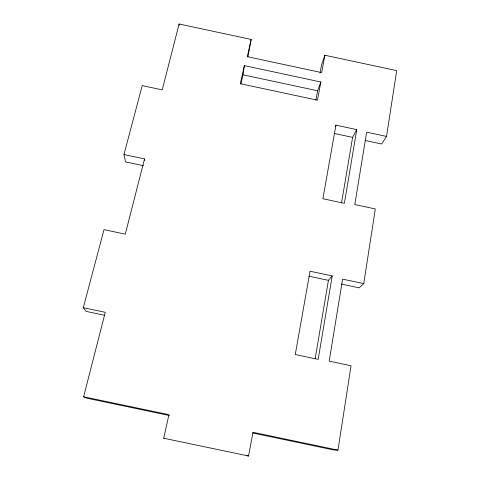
<?xml version="1.0" encoding="UTF-8"?>
<svg xmlns="http://www.w3.org/2000/svg" width="480" height="480" viewBox="0 0 480 480"><rect width="100%" height="100%" fill="white"/><g stroke="black" fill="none" stroke-linecap="round" stroke-linejoin="round"><path stroke-width="0.72" d="M240.93 84.018L242.982 74.808L244.356 65.622L320.856 81.996L317.448 100.188L240.33 83.706L244.356 65.622M252.654 432.972L333.81 449.994L337.986 450.126L351.042 365.748L329.196 361.14L342.606 279.144L363.75 283.62L375.306 208.926L354.804 204.564L366.642 132.174L386.52 136.416L396.702 70.632L324.906 55.248L321.624 64.566L320.022 73.068M143.496 165.708L125.562 161.892L123.948 154.518L142.236 85.62L162.228 89.886L179.106 24L251.148 39.438L247.908 56.892M315.162 358.722L328.422 280.338L332.196 275.922L310.038 271.23L295.266 354.54L318.174 359.364L332.196 275.922M341.538 202.824L352.614 137.37L356.772 129.612L335.934 125.166L335.322 126.474M356.772 129.612L344.388 203.316L322.89 198.744L335.934 125.166M246.84 455.7L248.55 456L253.008 432.306L337.986 450.126M315.894 100.044L317.634 90.774L320.856 81.996M324.906 55.248L321.648 72.6L247.314 56.682L251.148 39.438M164.388 438.432L163.716 438.234L168.942 414.678L83.628 396.786L105.258 312.318L83.298 307.692L104.01 229.656L125.28 234.156L144.552 158.898L123.948 154.518M386.52 136.416L381.636 144L365.118 140.478M363.75 283.62L359.154 287.838L341.4 284.082M169.458 415.53L86.52 398.136L83.628 396.786M163.716 438.234L248.55 456M309 276.228L328.422 280.338M104.628 315.306L86.112 311.4L83.298 307.692M334.464 133.494L352.614 137.37M242.982 74.808L317.634 90.774M144.552 158.898L144.774 160.356M179.106 24L179.136 25.44"/></g></svg>
